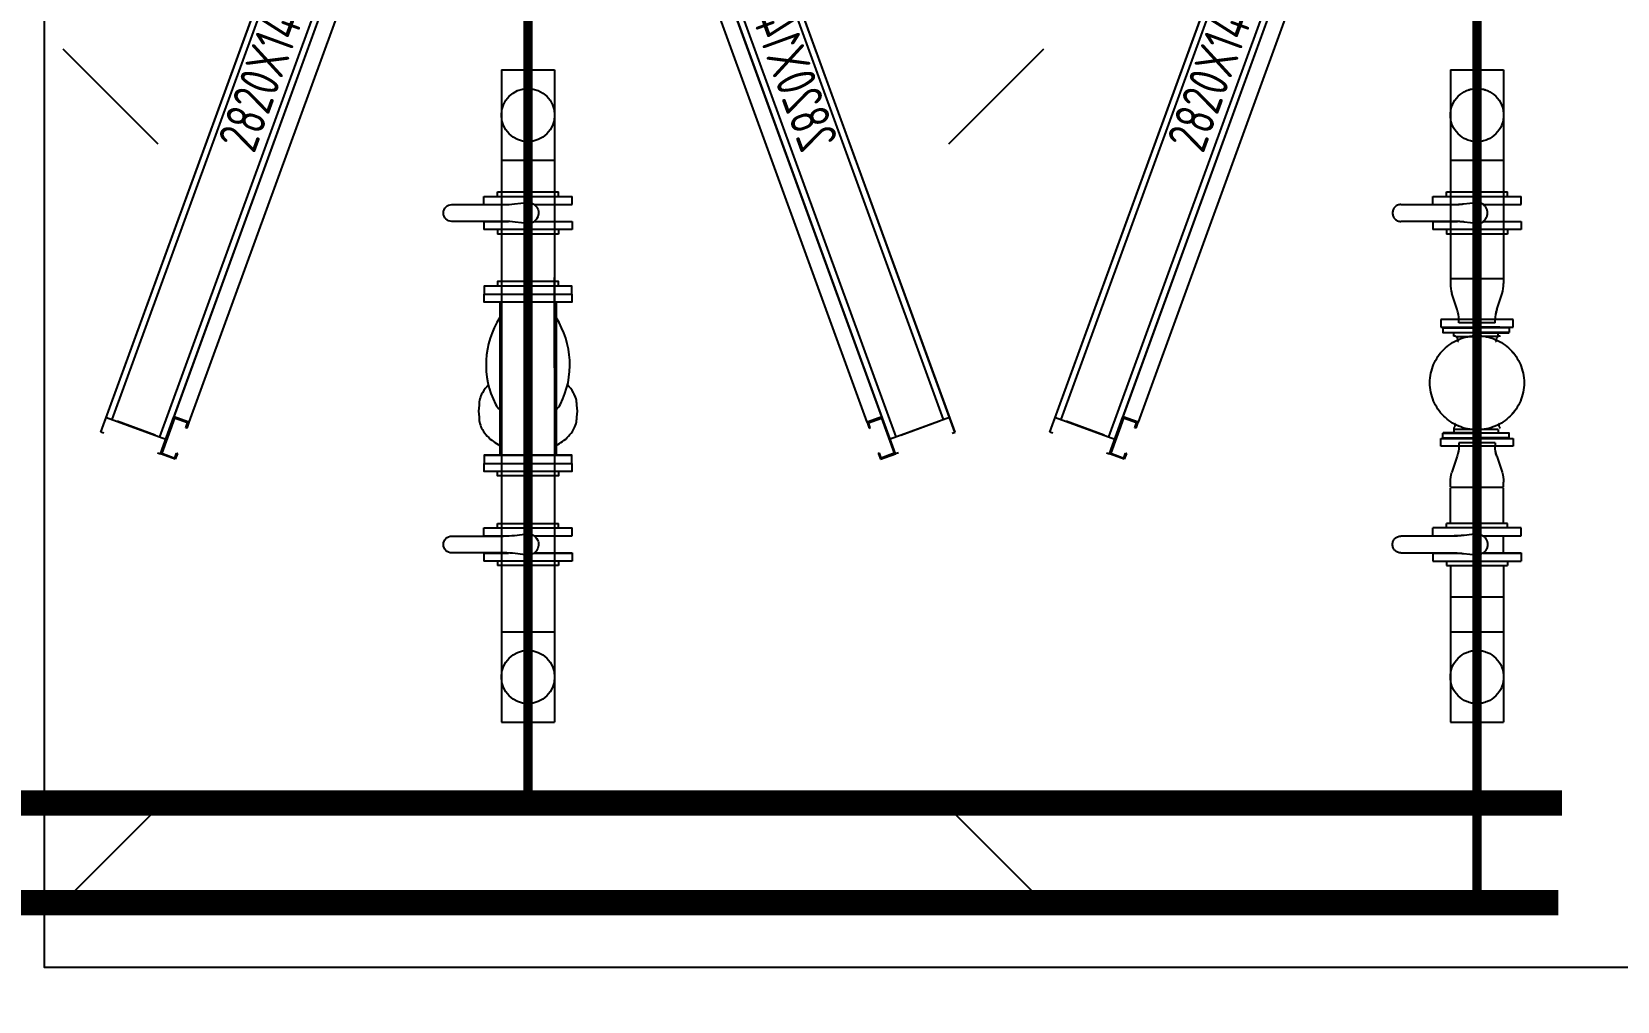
# Model space of a CAD drawing. Extents: x -3080 to 28500, y -1326 to 31609.
# Drawn here: x 2055 to 2556, y 3464 to 3770 of the extents above; entities that cross this region are included whole.
import ezdxf
from ezdxf.enums import TextEntityAlignment as Align

# ---------------------------------------------------------------- set-up
doc = ezdxf.new("R2010")
doc.units = 0
doc.header["$LTSCALE"] = 100
doc.linetypes.add('188K-SM-03-F05-MECH-DCC-Y2257103$0$XFM1Q20-200k$0$CENTER', pattern=[2, 1.25, -0.25, 0.25, -0.25])
doc.linetypes.add('188K-SM-07-F10-MECH-CR PIPE-Y2257103$0$XFM1Q20-200k$0$CENTER', pattern=[2, 1.25, -0.25, 0.25, -0.25])
for name, color, linetype in [('0-xref', 8, 'Continuous'), ('188K-SM-03-F05-MECH-DCC-Y2257103$0$00_AC_CHS_12℃', 4, 'Continuous'), ('188K-SM-03-F05-MECH-DCC-Y2257103$0$00_AC_CHS_20℃', 3, 'Continuous'), ('188K-SM-03-F05-MECH-DCC-Y2257103$0$00_DCC', 7, 'Continuous'), ('188K-SM-03-F05-MECH-DCC-Y2257103$0$00_閥站分組', 1, 'Continuous'), ('188K-SM-03-F05-MECH-DCC-Y2257103$0$XFM1Q20-200k$0$U-PCW-V', 2, 'Continuous'), ('188K-SM-07-F10-MECH-CR PIPE-Y2257103$0$00_AC_CHS_12℃', 4, 'Continuous'), ('188K-SM-07-F10-MECH-CR PIPE-Y2257103$0$00_AC_CHS_20℃', 3, 'Continuous'), ('188K-SM-07-F10-MECH-CR PIPE-Y2257103$0$00_DCC', 7, 'Continuous'), ('188K-SM-07-F10-MECH-CR PIPE-Y2257103$0$00_閥站分組', 1, 'Continuous'), ('188K-SM-07-F10-MECH-CR PIPE-Y2257103$0$XFM1Q20-200k$0$U-PCW-V', 2, 'Continuous'), ('X-S-FAB-L05$0$S-鋼柱', 8, 'Continuous')]:
    doc.layers.add(name, color=color, linetype=linetype)
doc.layers.add('X-S-FAB-L05$0$XREF', color=8, linetype='Continuous', lineweight=0)
doc.styles.add('188K-SM-03-F05-MECH-DCC-Y2257103$0$XFM1Q20-200k$0$aa-txt', font='isocp.shx', dxfattribs={"bigfont": 'chineset.shx'})
doc.styles.add('188K-SM-07-F10-MECH-CR PIPE-Y2257103$0$XFM1Q20-200k$0$aa-txt', font='isocp.shx', dxfattribs={"bigfont": 'chineset.shx'})

# ---------------------------------------------------------------- blocks, each defined once
blk = doc.blocks.new('X-S-FAB-L05$0$SC1')
at = {"layer": 'DefPoints'}
blk.add_line((27924.99, 8342.12), (27954.99, 8312.12), dxfattribs=at)
blk = doc.blocks.new('X-S-FAB-L05$0$VC(C)')
at = {"layer": 'X-S-FAB-L05$0$S-鋼柱'}
for p in [(-25859.99, -4577.12), (-25579.99, -4817.12)]:
    blk.add_blockref('X-S-FAB-L05$0$SC1', p, dxfattribs=at)
at = {"layer": 'X-S-FAB-L05$0$S-鋼柱', "rotation": 90}
for p in [(10687.12, -24189.99), (10407.12, -24429.99)]:
    blk.add_blockref('X-S-FAB-L05$0$SC1', p, dxfattribs=at)
blk = doc.blocks.new('X-S-FAB-L05')
at = {"layer": 'X-S-FAB-L05$0$XREF'}
blk.add_blockref('X-S-FAB-L05$0$VC(C)', (0, 0), dxfattribs=at)
blk = doc.blocks.new('188K-SM-03-F05-MECH-DCC-Y2257103$0$XFM1Q20-200k$0$BV-150V-T1')
at = {"color": 0, "linetype": 'ByBlock'}
for p, q in [((-2.7, 13.97), (-5.24, 13.97)), ((-5.24, -13.97), (-5.24, 13.97)), ((2.7, 13.97), (5.24, 13.97)), ((5.24, 13.97), (5.24, -13.97)), ((-5.24, 9.6), (-6.67, 9.6)), ((-6.67, -9.6), (-6.67, 9.6)), ((5.24, 9.6), (6.67, 9.6)), ((6.67, 9.6), (6.67, -9.6)), ((-5.24, -9.6), (-6.67, -9.6)), ((2.7, -8.41), (-2.7, -8.41)), ((5.24, -9.6), (6.67, -9.6)), ((-2.7, -13.97), (-5.24, -13.97)), ((2.7, -13.97), (5.24, -13.97))]:
    blk.add_line(p, q, dxfattribs=at)
blk.add_lwpolyline([(-2.67, 7.5), (-2.67, 24.03, -1), (2.67, 24.03), (2.67, 7.68, 0.028765), (2.87, 4.24), (3.32, 0.29, -1.044614), (-3.34, 0), (-2.87, 4.06, 0.028765)], format="xyb", close=True, dxfattribs=at)
for points in [[(-2.7, 13.97), (-2.7, 6.15)], [(2.7, 13.97), (2.7, 6.33)], [(-2.7, -1.96), (-2.7, -13.97)], [(2.7, -1.96), (2.7, -13.97)]]:
    blk.add_lwpolyline(points, dxfattribs=at)
blk = doc.blocks.new('188K-SM-03-F05-MECH-DCC-Y2257103$0$XFM1Q20-200k$0$YS-06-B')
at = {"layer": '188K-SM-03-F05-MECH-DCC-Y2257103$0$XFM1Q20-200k$0$U-PCW-V', "color": 0}
for p, q in [((54.97, 8.89), (6.86, 8.89)), ((54.97, -8.89), (6.86, -8.89))]:
    blk.add_line(p, q, dxfattribs=at)
for points in [[(18.6, 15.46, 0.133256), (14.63, 14.38, 0.106756), (10.87, 10.93, 0.036777), (9.64, 8.89, 0.036777)], [(28.76, 12.49, 0.064337), (26.31, 14.38, 0.133256), (22.34, 15.46)], [(9.64, -8.89, 0.036777), (10.87, -10.93, 0.106756), (14.63, -14.38, 0.133256), (18.6, -15.46)], [(22.34, -15.46, 0.133256), (26.31, -14.38, 0.064337), (28.76, -12.49, 0.064337)]]:
    blk.add_lwpolyline(points, format="xyb", dxfattribs=at)
for points in [[(3.97, -13.85), (1.43, -13.85), (1.43, 13.85), (3.97, 13.85), (3.97, -13.85)], [(3.97, -13.85), (6.51, -13.85), (6.51, 13.85), (3.97, 13.85), (3.97, -13.85)], [(57.51, -13.85), (54.97, -13.85), (54.97, 13.85), (57.51, 13.85), (57.51, -13.85)], [(57.51, -13.85), (60.05, -13.85), (60.05, 13.85), (57.51, 13.85), (57.51, -13.85)], [(1.43, -9.6), (0, -9.6), (0, 9.6), (1.43, 9.6)], [(60.05, -9.6), (61.48, -9.6), (61.48, 9.6), (60.05, 9.6)]]:
    blk.add_lwpolyline(points, dxfattribs=at)
for centre, radius, start, end in [((20.47, 4.27), 11.34, 80.5245, 99.4755), ((29.03, 0), 12.06, 121.7693, 132.5173), ((35.18, -14.34), 27.59, 57.3698, 116.9234), ((29.03, 0), 12.06, 227.4827, 238.2307), ((35.18, 14.34), 27.59, 243.0766, 302.6302), ((20.47, -4.27), 11.34, 260.5245, 279.4755)]:
    blk.add_arc(centre, radius, start, end, dxfattribs=at)
blk = doc.blocks.new('188K-SM-03-F05-MECH-DCC-Y2257103$0$DCC-閥站(入)')
at = {"layer": '188K-SM-03-F05-MECH-DCC-Y2257103$0$00_DCC', "color": 4}
for p, q in [((-8.41, 206.26, 0), (-8.41, 0, 0)), ((-8.41, 206.26), (8.41, 206.26)), ((8.41, 206.26, 0), (8.41, 0, 0)), ((-8.41, 177.68), (8.41, 177.68)), ((8.41, 112.03, 0), (8.41, 140.61, 0)), ((-8.41, 28.58), (8.41, 28.58)), ((-8.41, 0), (8.41, 0))]:
    blk.add_line(p, q, dxfattribs=at)
at = {"layer": '188K-SM-03-F05-MECH-DCC-Y2257103$0$00_DCC', "color": 4, "linetype": '188K-SM-03-F05-MECH-DCC-Y2257103$0$XFM1Q20-200k$0$CENTER'}
blk.add_line((0, 0, 0), (0, 206.26, 0), dxfattribs=at)
at = {"layer": '188K-SM-03-F05-MECH-DCC-Y2257103$0$00_DCC', "color": 4}
for centre in [(0, 191.97), (0, 14.29)]:
    blk.add_circle(centre, 8.41, dxfattribs=at)
at = {"layer": '188K-SM-03-F05-MECH-DCC-Y2257103$0$00_DCC', "color": 4, "rotation": 90}
for name, p in [('188K-SM-03-F05-MECH-DCC-Y2257103$0$XFM1Q20-200k$0$BV-150V-T1', (0, 161.01)), ('188K-SM-03-F05-MECH-DCC-Y2257103$0$XFM1Q20-200k$0$YS-06-B', (0, 77.87)), ('188K-SM-03-F05-MECH-DCC-Y2257103$0$XFM1Q20-200k$0$BV-150V-T1', (0, 56.2))]:
    blk.add_blockref(name, p, dxfattribs=at)
blk = doc.blocks.new('188K-SM-03-F05-MECH-DCC-Y2257103$0$XFM1Q20-200k$0$R6-4')
at = {"layer": '188K-SM-03-F05-MECH-DCC-Y2257103$0$00_DCC', "color": 60}
for p, q in [((-5.72, 0), (-5.72, -1.01)), ((-5.72, 0), (5.72, 0)), ((-6.22, -4.15), (-7.91, -9.27)), ((5.72, 0), (5.72, -1.01)), ((6.22, -4.15), (7.91, -9.27)), ((-8.41, -13.97), (-8.41, -12.4)), ((8.41, -13.97), (-8.41, -13.97)), ((8.41, -13.97), (8.41, -12.4))]:
    blk.add_line(p, q, dxfattribs=at)
for centre, start, end in [((-15.72, -1.01), 341.7321, 0), ((15.72, -1.01), 180, 198.2679), ((1.59, -12.4), 161.7321, 180), ((-1.59, -12.4), 0, 18.2679)]:
    blk.add_arc(centre, 10, start, end, dxfattribs=at)
blk = doc.blocks.new('188K-SM-03-F05-MECH-DCC-Y2257103$0$DCC-閥站(出)')
at = {"layer": '188K-SM-03-F05-MECH-DCC-Y2257103$0$00_DCC', "color": 60, "linetype": '188K-SM-03-F05-MECH-DCC-Y2257103$0$XFM1Q20-200k$0$CENTER'}
for p, q in [((-8.41, 206.26, 0), (-8.41, 140.24, 0)), ((-8.41, 206.26, 0), (8.41, 206.26, 0)), ((0, 0), (0, 206.26, 0)), ((8.41, 206.26, 0), (8.41, 140.24, 0)), ((-8.41, 177.68, 0), (8.41, 177.68, 0)), ((-10.79, 124.72, 0), (-0.29, 124.72, 0)), ((-10.79, 124.72, 0), (-10.79, 123.22, 0)), ((-10.79, 123.22, 0), (-0.29, 123.22, 0)), ((-10.69, 123.12, 0), (-10.79, 123.22, 0)), ((-0.29, 123.12, 0), (-10.69, 123.12, 0)), ((-7.84, 124.92, 0), (-0.29, 124.92, 0)), ((-7.84, 124.72, 0), (-7.84, 124.92, 0)), ((-7.29, 122.11, 0), (-7.29, 122.92, 0)), ((-6.69, 121.93, 0), (-0.29, 121.93, 0)), ((7.26, 124.92, 0), (-0.29, 124.92, 0)), ((10.21, 124.72, 0), (-0.29, 124.72, 0)), ((10.21, 123.22, 0), (-0.29, 123.22, 0)), ((-0.29, 123.12, 0), (10.11, 123.12, 0)), ((6.71, 121.93, 0), (-0.29, 121.93, 0)), ((6.71, 121.93, 0), (6.71, 122.92, 0)), ((7.26, 124.72, 0), (7.26, 124.92, 0)), ((10.11, 123.12, 0), (10.21, 123.22, 0)), ((10.21, 124.72, 0), (10.21, 123.22, 0)), ((-10.69, 91.52, 0), (-10.79, 91.42, 0)), ((-10.79, 91.42, 0), (-0.29, 91.42, 0)), ((-10.79, 89.92, 0), (-10.79, 91.42, 0)), ((-0.29, 91.52, 0), (-10.69, 91.52, 0)), ((-7.29, 93.01, 0), (-7.29, 91.72, 0)), ((6.71, 92.52, 0), (-7.29, 92.52, 0)), ((-0.29, 91.52, 0), (10.11, 91.52, 0)), ((10.21, 91.42, 0), (-0.29, 91.42, 0)), ((6.71, 92.52, 0), (6.71, 91.72, 0)), ((10.11, 91.52, 0), (10.21, 91.42, 0)), ((10.21, 89.92, 0), (10.21, 91.42, 0)), ((-10.79, 89.92, 0), (-0.29, 89.92, 0)), ((-7.84, 89.92, 0), (-7.84, 89.72, 0)), ((-7.84, 89.72, 0), (-0.29, 89.72, 0)), ((10.21, 89.92, 0), (-0.29, 89.92, 0)), ((7.26, 89.72, 0), (-0.29, 89.72, 0)), ((7.26, 89.92, 0), (7.26, 89.72, 0)), ((-8.41, 62.58, 0), (-8.41, 74.04, 0)), ((8.41, 62.58, 0), (8.41, 74.04, 0)), ((-8.41, 49.53, 0), (-8.41, 0, 0)), ((8.41, 49.53, 0), (8.41, 0, 0)), ((8.4, 39.53, 0), (-8.4, 39.53, 0)), ((-8.41, 28.57, 0), (8.41, 28.57, 0)), ((-8.41, 0, 0), (8.41, 0, 0))]:
    blk.add_line(p, q, dxfattribs=at)
at = {"layer": '188K-SM-03-F05-MECH-DCC-Y2257103$0$00_DCC', "color": 60, "linetype": '188K-SM-03-F05-MECH-DCC-Y2257103$0$XFM1Q20-200k$0$CENTER', "elevation": 0}
for points in [[(-11.43, 124.92), (11.43, 124.92), (11.43, 127.3), (-11.43, 127.3)], [(-11.43, 89.67), (11.43, 89.67), (11.43, 87.29), (-11.43, 87.29)]]:
    blk.add_lwpolyline(points, close=True, dxfattribs=at)
at = {"layer": '188K-SM-03-F05-MECH-DCC-Y2257103$0$00_DCC', "color": 60, "linetype": '188K-SM-03-F05-MECH-DCC-Y2257103$0$XFM1Q20-200k$0$CENTER'}
for centre, radius in [((0, 191.97, 0), 8.41), ((0, 107.32, 0), 14.88), ((0, 14.29, 0), 8.41)]:
    blk.add_circle(centre, radius, dxfattribs=at)
for centre, radius, start, end in [((-7.49, 122.92, 0), 0.2, 0, 90), ((-7.41, 120.62, 0), 1.5, 45, 85.3609), ((-7.46, 120.67, 0), 1.5, 345, 45), ((7.46, 120.67, 0), 1.5, 135, 195), ((7.41, 120.62, 0), 1.5, 94.6391, 135), ((6.91, 122.92, 0), 0.2, 90, 180), ((-7.49, 91.72, 0), 0.2, 270, 0), ((-8.4, 94.02, 0), 1.5, 317.6297, 21.3232), ((6.91, 91.72, 0), 0.2, 180, 270), ((8.4, 94.02, 0), 1.5, 158.6768, 222.3703)]:
    blk.add_arc(centre, radius, start, end, dxfattribs=at)
for name, p, rotation in [('188K-SM-03-F05-MECH-DCC-Y2257103$0$XFM1Q20-200k$0$BV-150V-T1', (0, 161.01, 0), 90), ('188K-SM-03-F05-MECH-DCC-Y2257103$0$XFM1Q20-200k$0$R6-4', (0, 126.3, 0), 180)]:
    blk.add_blockref(name, p, dxfattribs=dict(at, rotation=rotation))
at = {"layer": '188K-SM-03-F05-MECH-DCC-Y2257103$0$00_DCC', "color": 60, "linetype": '188K-SM-03-F05-MECH-DCC-Y2257103$0$XFM1Q20-200k$0$CENTER', "xscale": -1}
blk.add_blockref('188K-SM-03-F05-MECH-DCC-Y2257103$0$XFM1Q20-200k$0$R6-4', (0, 88.29, 0), dxfattribs=at)
at = {"layer": '188K-SM-03-F05-MECH-DCC-Y2257103$0$00_DCC', "color": 60, "linetype": '188K-SM-03-F05-MECH-DCC-Y2257103$0$XFM1Q20-200k$0$CENTER', "xscale": -1, "rotation": 90}
blk.add_blockref('188K-SM-03-F05-MECH-DCC-Y2257103$0$XFM1Q20-200k$0$BV-150V-T1', (0, 56.2, 0), dxfattribs=at)
blk = doc.blocks.new('188K-SM-03-F05-MECH-DCC-Y2257103$0$DCC-2_2.82x1.4')
at = {"layer": '188K-SM-03-F05-MECH-DCC-Y2257103$0$00_DCC', "color": 4}
for p, q in [((0, 25.01), (263, 25.11)), ((0, 24.01), (0, 25.01)), ((5, 25.01), (5, 5.01)), ((5, 25.01), (5, 5.01)), ((5, 23.01), (259, 23.11)), ((5, 8.61), (5, 21.41)), ((0, 6.01), (0, 5.01)), ((5, 7.01), (259, 7.11))]:
    blk.add_line(p, q, dxfattribs=at)
at = {"layer": '188K-SM-03-F05-MECH-DCC-Y2257103$0$00_DCC', "color": 24}
blk.add_line((0, 5.01), (282, 5.11), dxfattribs=at)
at = {"layer": '188K-SM-03-F05-MECH-DCC-Y2257103$0$00_DCC', "color": 3}
for p, q in [((12.5, 4.95), (269.5, 5.11)), ((269.5, 0.11), (12.5, -0.05))]:
    blk.add_line(p, q, dxfattribs=at)
at = {"layer": '188K-SM-03-F05-MECH-DCC-Y2257103$0$00_DCC'}
for p, q in [((0, 0), (0, 5)), ((0, 5), (12.5, 5)), ((2, 0), (0, 0)), ((12.18, 4.68), (0.32, 4.68)), ((0.32, 4.68), (0.32, 0.32)), ((0.32, 0.32), (2, 0.32)), ((2, 0.32), (2, 0)), ((10.5, 0), (10.5, 0.32)), ((10.5, 0.32), (12.18, 0.32)), ((12.5, 0), (10.5, 0)), ((12.18, 0.32), (12.18, 4.68)), ((12.5, 5), (12.5, 0)), ((12.5, -0.05), (12.5, 4.95))]:
    blk.add_line(p, q, dxfattribs=at)
blk.add_lwpolyline([(2, -0.16), (2, 0)], dxfattribs=at)
at = {"layer": '188K-SM-03-F05-MECH-DCC-Y2257103$0$00_DCC', "color": 4, "style": '188K-SM-03-F05-MECH-DCC-Y2257103$0$XFM1Q20-200k$0$aa-txt', "width": 0.8}
blk.add_text('2820X1400', height=12.5, rotation=360, dxfattribs=at).set_placement((127.55, 15.83), align=Align.MIDDLE)
blk = doc.blocks.new('188K-SM-03-F05-MECH-DCC-Y2257103')
at = {"layer": '188K-SM-03-F05-MECH-DCC-Y2257103$0$00_AC_CHS_12℃', "ltscale": 1000, "const_width": 3, "elevation": 0}
blk.add_lwpolyline([(2211.97, 3526.54), (2211.97, 3895.53)], dxfattribs=at)
at = {"layer": '188K-SM-03-F05-MECH-DCC-Y2257103$0$00_AC_CHS_20℃', "ltscale": 1000, "const_width": 3, "elevation": 0}
blk.add_lwpolyline([(2511.86, 3526.54), (2511.86, 3923.4)], dxfattribs=at)
at = {"layer": '188K-SM-03-F05-MECH-DCC-Y2257103$0$00_閥站分組', "ltscale": 1000, "elevation": 0}
blk.add_lwpolyline([(2059.16, 3999.27), (2586.94, 3999.27), (2586.94, 3474.5), (2059.16, 3474.5)], close=True, dxfattribs=at)
at = {"layer": '188K-SM-03-F05-MECH-DCC-Y2257103$0$00_DCC', "rotation": 69.978940568662}
for p in [(2100.53, 3635.2), (2400.42, 3635.2)]:
    blk.add_blockref('188K-SM-03-F05-MECH-DCC-Y2257103$0$DCC-2_2.82x1.4', p, dxfattribs=at)
at = {"layer": '188K-SM-03-F05-MECH-DCC-Y2257103$0$00_DCC', "xscale": -1, "rotation": 290.021059431338}
blk.add_blockref('188K-SM-03-F05-MECH-DCC-Y2257103$0$DCC-2_2.82x1.4', (2323.41, 3635.2), dxfattribs=at)
at = {"layer": '188K-SM-03-F05-MECH-DCC-Y2257103$0$00_DCC'}
blk.add_blockref('188K-SM-03-F05-MECH-DCC-Y2257103$0$DCC-閥站(入)', (2211.97, 3552.08, 0), dxfattribs=at)
at = {"layer": '188K-SM-03-F05-MECH-DCC-Y2257103$0$00_DCC', "color": 4}
blk.add_blockref('188K-SM-03-F05-MECH-DCC-Y2257103$0$DCC-閥站(出)', (2511.86, 3552.08, 0), dxfattribs=at)
blk = doc.blocks.new('188K-SM-07-F10-MECH-CR PIPE-Y2257103$0$XFM1Q20-200k$0$BV-150V-T1')
at = {"color": 0, "linetype": 'ByBlock'}
for p, q in [((-2.7, 13.97), (-5.24, 13.97)), ((-5.24, -13.97), (-5.24, 13.97)), ((2.7, 13.97), (5.24, 13.97)), ((5.24, 13.97), (5.24, -13.97)), ((-5.24, 9.6), (-6.67, 9.6)), ((-6.67, -9.6), (-6.67, 9.6)), ((5.24, 9.6), (6.67, 9.6)), ((6.67, 9.6), (6.67, -9.6)), ((-5.24, -9.6), (-6.67, -9.6)), ((2.7, -8.41), (-2.7, -8.41)), ((5.24, -9.6), (6.67, -9.6)), ((-2.7, -13.97), (-5.24, -13.97)), ((2.7, -13.97), (5.24, -13.97))]:
    blk.add_line(p, q, dxfattribs=at)
blk.add_lwpolyline([(-2.67, 7.5), (-2.67, 24.03, -1), (2.67, 24.03), (2.67, 7.68, 0.028765), (2.87, 4.24), (3.32, 0.29, -1.044614), (-3.34, 0), (-2.87, 4.06, 0.028765)], format="xyb", close=True, dxfattribs=at)
for points in [[(-2.7, 13.97), (-2.7, 6.15)], [(2.7, 13.97), (2.7, 6.33)], [(-2.7, -1.96), (-2.7, -13.97)], [(2.7, -1.96), (2.7, -13.97)]]:
    blk.add_lwpolyline(points, dxfattribs=at)
blk = doc.blocks.new('188K-SM-07-F10-MECH-CR PIPE-Y2257103$0$XFM1Q20-200k$0$YS-06-B')
at = {"layer": '188K-SM-07-F10-MECH-CR PIPE-Y2257103$0$XFM1Q20-200k$0$U-PCW-V', "color": 0}
for p, q in [((54.97, 8.89), (6.86, 8.89)), ((54.97, -8.89), (6.86, -8.89))]:
    blk.add_line(p, q, dxfattribs=at)
for points in [[(18.6, 15.46, 0.133256), (14.63, 14.38, 0.106756), (10.87, 10.93, 0.036777), (9.64, 8.89, 0.036777)], [(28.76, 12.49, 0.064337), (26.31, 14.38, 0.133256), (22.34, 15.46)], [(9.64, -8.89, 0.036777), (10.87, -10.93, 0.106756), (14.63, -14.38, 0.133256), (18.6, -15.46)], [(22.34, -15.46, 0.133256), (26.31, -14.38, 0.064337), (28.76, -12.49, 0.064337)]]:
    blk.add_lwpolyline(points, format="xyb", dxfattribs=at)
for points in [[(3.97, -13.85), (1.43, -13.85), (1.43, 13.85), (3.97, 13.85), (3.97, -13.85)], [(3.97, -13.85), (6.51, -13.85), (6.51, 13.85), (3.97, 13.85), (3.97, -13.85)], [(57.51, -13.85), (54.97, -13.85), (54.97, 13.85), (57.51, 13.85), (57.51, -13.85)], [(57.51, -13.85), (60.05, -13.85), (60.05, 13.85), (57.51, 13.85), (57.51, -13.85)], [(1.43, -9.6), (0, -9.6), (0, 9.6), (1.43, 9.6)], [(60.05, -9.6), (61.48, -9.6), (61.48, 9.6), (60.05, 9.6)]]:
    blk.add_lwpolyline(points, dxfattribs=at)
for centre, radius, start, end in [((20.47, 4.27), 11.34, 80.5245, 99.4755), ((29.03, 0), 12.06, 121.7693, 132.5173), ((35.18, -14.34), 27.59, 57.3698, 116.9234), ((29.03, 0), 12.06, 227.4827, 238.2307), ((35.18, 14.34), 27.59, 243.0766, 302.6302), ((20.47, -4.27), 11.34, 260.5245, 279.4755)]:
    blk.add_arc(centre, radius, start, end, dxfattribs=at)
blk = doc.blocks.new('188K-SM-07-F10-MECH-CR PIPE-Y2257103$0$DCC-閥站(入)')
at = {"layer": '188K-SM-07-F10-MECH-CR PIPE-Y2257103$0$00_DCC', "color": 4}
for p, q in [((-8.41, 206.26, 0), (-8.41, 0, 0)), ((-8.41, 206.26), (8.41, 206.26)), ((8.41, 206.26, 0), (8.41, 0, 0)), ((-8.41, 177.68), (8.41, 177.68)), ((8.41, 112.03, 0), (8.41, 140.61, 0)), ((-8.41, 28.58), (8.41, 28.58)), ((-8.41, 0), (8.41, 0))]:
    blk.add_line(p, q, dxfattribs=at)
at = {"layer": '188K-SM-07-F10-MECH-CR PIPE-Y2257103$0$00_DCC', "color": 4, "linetype": '188K-SM-07-F10-MECH-CR PIPE-Y2257103$0$XFM1Q20-200k$0$CENTER'}
blk.add_line((0, 0, 0), (0, 206.26, 0), dxfattribs=at)
at = {"layer": '188K-SM-07-F10-MECH-CR PIPE-Y2257103$0$00_DCC', "color": 4}
for centre in [(0, 191.97), (0, 14.29)]:
    blk.add_circle(centre, 8.41, dxfattribs=at)
at = {"layer": '188K-SM-07-F10-MECH-CR PIPE-Y2257103$0$00_DCC', "color": 4, "rotation": 90}
for name, p in [('188K-SM-07-F10-MECH-CR PIPE-Y2257103$0$XFM1Q20-200k$0$BV-150V-T1', (0, 161.01)), ('188K-SM-07-F10-MECH-CR PIPE-Y2257103$0$XFM1Q20-200k$0$YS-06-B', (0, 77.87)), ('188K-SM-07-F10-MECH-CR PIPE-Y2257103$0$XFM1Q20-200k$0$BV-150V-T1', (0, 56.2))]:
    blk.add_blockref(name, p, dxfattribs=at)
blk = doc.blocks.new('188K-SM-07-F10-MECH-CR PIPE-Y2257103$0$XFM1Q20-200k$0$R6-4')
at = {"layer": '188K-SM-07-F10-MECH-CR PIPE-Y2257103$0$00_DCC', "color": 60}
for p, q in [((-5.72, 0), (-5.72, -1.01)), ((-5.72, 0), (5.72, 0)), ((-6.22, -4.15), (-7.91, -9.27)), ((5.72, 0), (5.72, -1.01)), ((6.22, -4.15), (7.91, -9.27)), ((-8.41, -13.97), (-8.41, -12.4)), ((8.41, -13.97), (-8.41, -13.97)), ((8.41, -13.97), (8.41, -12.4))]:
    blk.add_line(p, q, dxfattribs=at)
for centre, start, end in [((-15.72, -1.01), 341.7321, 0), ((15.72, -1.01), 180, 198.2679), ((1.59, -12.4), 161.7321, 180), ((-1.59, -12.4), 0, 18.2679)]:
    blk.add_arc(centre, 10, start, end, dxfattribs=at)
blk = doc.blocks.new('188K-SM-07-F10-MECH-CR PIPE-Y2257103$0$DCC-閥站(出)')
at = {"layer": '188K-SM-07-F10-MECH-CR PIPE-Y2257103$0$00_DCC', "color": 60, "linetype": '188K-SM-07-F10-MECH-CR PIPE-Y2257103$0$XFM1Q20-200k$0$CENTER'}
for p, q in [((-8.41, 206.26, 0), (-8.41, 140.24, 0)), ((-8.41, 206.26, 0), (8.41, 206.26, 0)), ((0, 0), (0, 206.26, 0)), ((8.41, 206.26, 0), (8.41, 140.24, 0)), ((-8.41, 177.68, 0), (8.41, 177.68, 0)), ((-10.79, 124.72, 0), (-0.29, 124.72, 0)), ((-10.79, 124.72, 0), (-10.79, 123.22, 0)), ((-10.79, 123.22, 0), (-0.29, 123.22, 0)), ((-10.69, 123.12, 0), (-10.79, 123.22, 0)), ((-0.29, 123.12, 0), (-10.69, 123.12, 0)), ((-7.84, 124.92, 0), (-0.29, 124.92, 0)), ((-7.84, 124.72, 0), (-7.84, 124.92, 0)), ((-7.29, 122.11, 0), (-7.29, 122.92, 0)), ((-6.69, 121.93, 0), (-0.29, 121.93, 0)), ((7.26, 124.92, 0), (-0.29, 124.92, 0)), ((10.21, 124.72, 0), (-0.29, 124.72, 0)), ((10.21, 123.22, 0), (-0.29, 123.22, 0)), ((-0.29, 123.12, 0), (10.11, 123.12, 0)), ((6.71, 121.93, 0), (-0.29, 121.93, 0)), ((6.71, 121.93, 0), (6.71, 122.92, 0)), ((7.26, 124.72, 0), (7.26, 124.92, 0)), ((10.11, 123.12, 0), (10.21, 123.22, 0)), ((10.21, 124.72, 0), (10.21, 123.22, 0)), ((-10.69, 91.52, 0), (-10.79, 91.42, 0)), ((-10.79, 91.42, 0), (-0.29, 91.42, 0)), ((-10.79, 89.92, 0), (-10.79, 91.42, 0)), ((-0.29, 91.52, 0), (-10.69, 91.52, 0)), ((-7.29, 93.01, 0), (-7.29, 91.72, 0)), ((6.71, 92.52, 0), (-7.29, 92.52, 0)), ((-0.29, 91.52, 0), (10.11, 91.52, 0)), ((10.21, 91.42, 0), (-0.29, 91.42, 0)), ((6.71, 92.52, 0), (6.71, 91.72, 0)), ((10.11, 91.52, 0), (10.21, 91.42, 0)), ((10.21, 89.92, 0), (10.21, 91.42, 0)), ((-10.79, 89.92, 0), (-0.29, 89.92, 0)), ((-7.84, 89.92, 0), (-7.84, 89.72, 0)), ((-7.84, 89.72, 0), (-0.29, 89.72, 0)), ((10.21, 89.92, 0), (-0.29, 89.92, 0)), ((7.26, 89.72, 0), (-0.29, 89.72, 0)), ((7.26, 89.92, 0), (7.26, 89.72, 0)), ((-8.41, 62.58, 0), (-8.41, 74.04, 0)), ((8.41, 62.58, 0), (8.41, 74.04, 0)), ((-8.41, 49.53, 0), (-8.41, 0, 0)), ((8.41, 49.53, 0), (8.41, 0, 0)), ((8.4, 39.53, 0), (-8.4, 39.53, 0)), ((-8.41, 28.57, 0), (8.41, 28.57, 0)), ((-8.41, 0, 0), (8.41, 0, 0))]:
    blk.add_line(p, q, dxfattribs=at)
at = {"layer": '188K-SM-07-F10-MECH-CR PIPE-Y2257103$0$00_DCC', "color": 60, "linetype": '188K-SM-07-F10-MECH-CR PIPE-Y2257103$0$XFM1Q20-200k$0$CENTER', "elevation": 0}
for points in [[(-11.43, 124.92), (11.43, 124.92), (11.43, 127.3), (-11.43, 127.3)], [(-11.43, 89.67), (11.43, 89.67), (11.43, 87.29), (-11.43, 87.29)]]:
    blk.add_lwpolyline(points, close=True, dxfattribs=at)
at = {"layer": '188K-SM-07-F10-MECH-CR PIPE-Y2257103$0$00_DCC', "color": 60, "linetype": '188K-SM-07-F10-MECH-CR PIPE-Y2257103$0$XFM1Q20-200k$0$CENTER'}
for centre, radius in [((0, 191.97, 0), 8.41), ((0, 107.32, 0), 14.88), ((0, 14.29, 0), 8.41)]:
    blk.add_circle(centre, radius, dxfattribs=at)
for centre, radius, start, end in [((-7.49, 122.92, 0), 0.2, 0, 90), ((-7.41, 120.62, 0), 1.5, 45, 85.3609), ((-7.46, 120.67, 0), 1.5, 345, 45), ((7.46, 120.67, 0), 1.5, 135, 195), ((7.41, 120.62, 0), 1.5, 94.6391, 135), ((6.91, 122.92, 0), 0.2, 90, 180), ((-7.49, 91.72, 0), 0.2, 270, 0), ((-8.4, 94.02, 0), 1.5, 317.6297, 21.3232), ((6.91, 91.72, 0), 0.2, 180, 270), ((8.4, 94.02, 0), 1.5, 158.6768, 222.3703)]:
    blk.add_arc(centre, radius, start, end, dxfattribs=at)
for name, p, rotation in [('188K-SM-07-F10-MECH-CR PIPE-Y2257103$0$XFM1Q20-200k$0$BV-150V-T1', (0, 161.01, 0), 90), ('188K-SM-07-F10-MECH-CR PIPE-Y2257103$0$XFM1Q20-200k$0$R6-4', (0, 126.3, 0), 180)]:
    blk.add_blockref(name, p, dxfattribs=dict(at, rotation=rotation))
at = {"layer": '188K-SM-07-F10-MECH-CR PIPE-Y2257103$0$00_DCC', "color": 60, "linetype": '188K-SM-07-F10-MECH-CR PIPE-Y2257103$0$XFM1Q20-200k$0$CENTER', "xscale": -1}
blk.add_blockref('188K-SM-07-F10-MECH-CR PIPE-Y2257103$0$XFM1Q20-200k$0$R6-4', (0, 88.29, 0), dxfattribs=at)
at = {"layer": '188K-SM-07-F10-MECH-CR PIPE-Y2257103$0$00_DCC', "color": 60, "linetype": '188K-SM-07-F10-MECH-CR PIPE-Y2257103$0$XFM1Q20-200k$0$CENTER', "xscale": -1, "rotation": 90}
blk.add_blockref('188K-SM-07-F10-MECH-CR PIPE-Y2257103$0$XFM1Q20-200k$0$BV-150V-T1', (0, 56.2, 0), dxfattribs=at)
blk = doc.blocks.new('188K-SM-07-F10-MECH-CR PIPE-Y2257103$0$DCC-2_2.82x1.4')
at = {"layer": '188K-SM-07-F10-MECH-CR PIPE-Y2257103$0$00_DCC', "color": 4}
for p, q in [((0, 25.01), (263, 25.11)), ((0, 24.01), (0, 25.01)), ((5, 25.01), (5, 5.01)), ((5, 25.01), (5, 5.01)), ((5, 23.01), (259, 23.11)), ((5, 8.61), (5, 21.41)), ((0, 6.01), (0, 5.01)), ((5, 7.01), (259, 7.11))]:
    blk.add_line(p, q, dxfattribs=at)
at = {"layer": '188K-SM-07-F10-MECH-CR PIPE-Y2257103$0$00_DCC', "color": 24}
blk.add_line((0, 5.01), (282, 5.11), dxfattribs=at)
at = {"layer": '188K-SM-07-F10-MECH-CR PIPE-Y2257103$0$00_DCC', "color": 3}
for p, q in [((12.5, 4.95), (269.5, 5.11)), ((269.5, 0.11), (12.5, -0.05))]:
    blk.add_line(p, q, dxfattribs=at)
at = {"layer": '188K-SM-07-F10-MECH-CR PIPE-Y2257103$0$00_DCC'}
for p, q in [((0, 0), (0, 5)), ((0, 5), (12.5, 5)), ((2, 0), (0, 0)), ((12.18, 4.68), (0.32, 4.68)), ((0.32, 4.68), (0.32, 0.32)), ((0.32, 0.32), (2, 0.32)), ((2, 0.32), (2, 0)), ((10.5, 0), (10.5, 0.32)), ((10.5, 0.32), (12.18, 0.32)), ((12.5, 0), (10.5, 0)), ((12.18, 0.32), (12.18, 4.68)), ((12.5, 5), (12.5, 0)), ((12.5, -0.05), (12.5, 4.95))]:
    blk.add_line(p, q, dxfattribs=at)
blk.add_lwpolyline([(2, -0.16), (2, 0)], dxfattribs=at)
at = {"layer": '188K-SM-07-F10-MECH-CR PIPE-Y2257103$0$00_DCC', "color": 4, "style": '188K-SM-07-F10-MECH-CR PIPE-Y2257103$0$XFM1Q20-200k$0$aa-txt', "width": 0.8}
blk.add_text('2820X1400', height=12.5, rotation=360, dxfattribs=at).set_placement((127.55, 15.83), align=Align.MIDDLE)
blk = doc.blocks.new('188K-SM-07-F10-MECH-CR PIPE-Y2257103')
at = {"layer": '188K-SM-07-F10-MECH-CR PIPE-Y2257103$0$00_AC_CHS_12℃', "ltscale": 1000, "const_width": 3, "elevation": 0}
blk.add_lwpolyline([(2211.971, 3526.544), (2211.971, 3895.53)], dxfattribs=at)
at = {"layer": '188K-SM-07-F10-MECH-CR PIPE-Y2257103$0$00_AC_CHS_12℃', "ltscale": 1000, "const_width": 8}
blk.add_lwpolyline([(1916.714, 84.613), (1916.714, 3526.544), (2538.71, 3526.544)], dxfattribs=at)
at = {"layer": '188K-SM-07-F10-MECH-CR PIPE-Y2257103$0$00_AC_CHS_20℃', "ltscale": 1000, "const_width": 3, "elevation": 0}
blk.add_lwpolyline([(2511.859, 3495.019), (2511.859, 3923.401)], dxfattribs=at)
at = {"layer": '188K-SM-07-F10-MECH-CR PIPE-Y2257103$0$00_AC_CHS_20℃', "ltscale": 1000, "const_width": 8}
blk.add_lwpolyline([(1938.331, 63.061), (1938.331, 3495.019), (2537.568, 3495.019)], dxfattribs=at)
at = {"layer": '188K-SM-07-F10-MECH-CR PIPE-Y2257103$0$00_閥站分組', "ltscale": 1000, "elevation": 0}
blk.add_lwpolyline([(2059.159, 3999.266), (2586.937, 3999.266), (2586.937, 3474.497), (2059.159, 3474.497)], close=True, dxfattribs=at)
at = {"layer": '188K-SM-07-F10-MECH-CR PIPE-Y2257103$0$00_DCC', "rotation": 69.978940568662}
for p in [(2100.528, 3635.203), (2400.415, 3635.203)]:
    blk.add_blockref('188K-SM-07-F10-MECH-CR PIPE-Y2257103$0$DCC-2_2.82x1.4', p, dxfattribs=at)
at = {"layer": '188K-SM-07-F10-MECH-CR PIPE-Y2257103$0$00_DCC', "xscale": -1, "rotation": 290.021059431338}
blk.add_blockref('188K-SM-07-F10-MECH-CR PIPE-Y2257103$0$DCC-2_2.82x1.4', (2323.415, 3635.203), dxfattribs=at)
at = {"layer": '188K-SM-07-F10-MECH-CR PIPE-Y2257103$0$00_DCC'}
blk.add_blockref('188K-SM-07-F10-MECH-CR PIPE-Y2257103$0$DCC-閥站(入)', (2211.971, 3552.075, 0), dxfattribs=at)
at = {"layer": '188K-SM-07-F10-MECH-CR PIPE-Y2257103$0$00_DCC', "color": 4}
blk.add_blockref('188K-SM-07-F10-MECH-CR PIPE-Y2257103$0$DCC-閥站(出)', (2511.859, 3552.075, 0), dxfattribs=at)

msp = doc.modelspace()

# ---------------------------------------------------------------- block references
at = {"layer": '0-xref'}
for name in ['X-S-FAB-L05', '188K-SM-03-F05-MECH-DCC-Y2257103']:
    msp.add_blockref(name, (0, 0), dxfattribs=at)

# ---------------------------------------------------------------- next in the draw order: block references
msp.add_blockref('188K-SM-07-F10-MECH-CR PIPE-Y2257103', (0, 0), dxfattribs=at)

doc.saveas('drawing.dxf')
